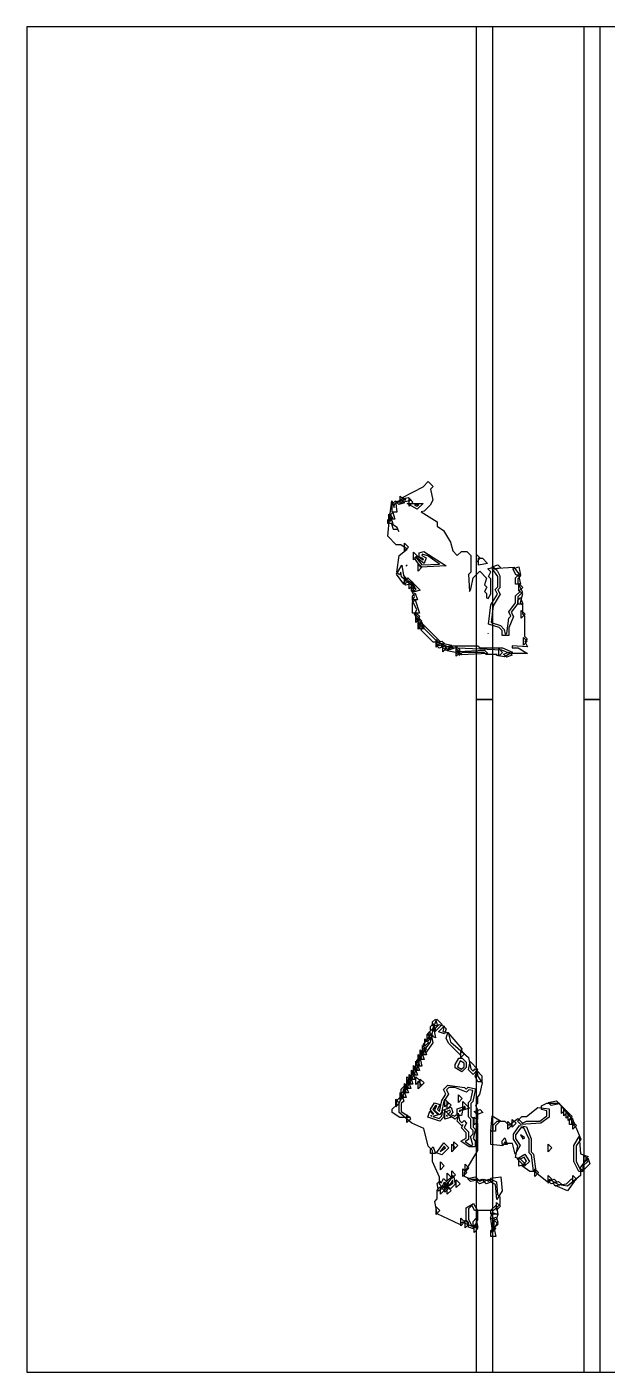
# Model space of a CAD drawing. Header units: millimetres. Extents: x 0 to 289, y 0 to 289.
# Drawn here: x 0 to 124.7, y 0 to 289.1 of the extents above; entities that cross this region are included whole.
import ezdxf

# ---------------------------------------------------------------- set-up
doc = ezdxf.new("R2010")
doc.units = ezdxf.units.MM
for name, color, linetype in [('CUT_OUTLINE', 5, 'Continuous'), ('CUT_SLOT', 1, 'Continuous'), ('ENG_D', 3, 'Continuous'), ('ENG_K', 2, 'Continuous'), ('ENG_L', 4, 'Continuous')]:
    doc.layers.add(name, color=color, linetype=linetype)

msp = doc.modelspace()

# ---------------------------------------------------------------- linework, layer by layer
at = {"layer": 'CUT_OUTLINE'}
msp.add_lwpolyline([(0, 0), (289.14, 0), (289.14, 289.14), (0, 289.14), (0, 0)], close=True, dxfattribs=at)
at = {"layer": 'CUT_SLOT'}
for points in [[(96.6, 144.57), (100.16, 144.57), (100.16, 289.14), (96.6, 289.14), (96.6, 144.57)], [(119.69, 144.57), (123.26, 144.57), (123.26, 289.14), (119.69, 289.14), (119.69, 144.57)], [(96.6, 0), (100.16, 0), (100.16, 144.57), (96.6, 144.57), (96.6, 0)], [(119.69, 0), (123.26, 0), (123.26, 144.57), (119.69, 144.57), (119.69, 0)]]:
    msp.add_lwpolyline(points, close=True, dxfattribs=at)
at = {"layer": 'ENG_D'}
for points in [[(80.88, 186.95), (80.23, 187.6), (82, 187.96), (82.65, 187.31), (80.88, 186.95)], [(79.55, 184.81), (78.55, 184.81), (78.55, 186.59), (79.2, 187.25), (79.55, 184.81)], [(80.54, 187.49), (81.16, 186.87), (79.93, 186.46), (79.31, 187.08), (80.54, 187.49)], [(81.77, 186.73), (85.15, 186.73), (83.89, 185.47), (81.77, 186.73)], [(82.99, 186.98), (82.16, 186.15), (82.16, 187.8), (82.99, 186.98)], [(77.58, 183.22), (78.17, 183.81), (78.64, 182.4), (77.58, 182.4), (77.58, 183.22)], [(78.07, 184.18), (78.65, 184.77), (79.12, 183.36), (78.07, 183.36), (78.07, 184.18)], [(82.02, 177.34), (81.2, 176.51), (81.2, 178.16), (82.02, 177.34)], [(83.29, 174.95), (83.82, 175.48), (85.17, 174.58), (85.24, 174.81), (84.33, 175.26), (84.33, 176.07), (85.33, 176.4), (90.15, 173.28), (84.69, 172.99), (83.29, 174.95)], [(83.13, 176.23), (83.95, 175.41), (83.13, 174.59), (83.13, 176.23)], [(84.09, 172.18), (84.09, 173.82), (84.91, 173), (84.09, 172.18)], [(80.62, 173.47), (80.94, 171.19), (81.47, 170.66), (81.04, 169.34), (79.47, 171.54), (80.62, 173.47)], [(80.86, 169.63), (81.92, 170.69), (83.13, 169.48), (81.36, 169.12), (80.86, 169.63)], [(102.16, 159.41), (101.55, 160.02), (99.25, 160.79), (99.76, 164.89), (101.16, 167.23), (100.66, 168.23), (101.2, 168.76), (101.2, 171), (100.04, 172.73), (104.69, 173.01), (106.09, 171.05), (105.53, 170.49), (105.53, 169.68), (106.55, 167.65), (105.53, 166.64), (105.53, 165.21), (104.13, 163.34), (104.59, 162.41), (103.61, 159.94), (103.61, 158.3), (102.16, 158.3), (102.16, 159.41)], [(83.47, 169.14), (82.64, 168.32), (82.64, 169.97), (83.47, 169.14)], [(83.13, 169.49), (84.54, 168.08), (83.13, 167.61), (83.13, 169.49)], [(82.89, 166.84), (83.47, 167.42), (83.94, 166.01), (82.89, 166.01), (82.89, 166.84)], [(82.89, 163.12), (82.89, 165.39), (83.47, 165.98), (84.42, 163.12), (82.89, 163.12)], [(106.12, 166.46), (106.59, 165.05), (105.53, 165.05), (105.53, 165.87), (106.12, 166.46)], [(84.43, 161.92), (83.61, 161.09), (83.61, 162.74), (84.43, 161.92)], [(84.09, 162.26), (84.91, 161.43), (84.09, 160.61), (84.09, 162.26)], [(106.26, 163.7), (107.08, 162.88), (106.26, 162.06), (106.26, 163.7)], [(84.91, 160.47), (84.09, 159.65), (84.09, 161.29), (84.91, 160.47)], [(89.01, 156.86), (87.36, 156.86), (84.78, 159.44), (85.19, 160.68), (89.01, 156.86)], [(87.98, 156.72), (89.22, 157.13), (89.84, 156.51), (88.6, 156.1), (87.98, 156.72)], [(89.55, 156.64), (91.33, 156.28), (90.11, 155.07), (89.05, 156.13), (89.55, 156.64)], [(106.74, 157.92), (107.56, 157.1), (106.74, 156.27), (106.74, 157.92)], [(101.1, 154.21), (98.69, 154.21), (98.21, 154.69), (93.59, 154.69), (92.94, 154.04), (92.46, 155), (92.12, 154.67), (90.35, 155.02), (91.46, 156.13), (96.96, 156.13), (97.44, 155.65), (102.21, 155.65), (104.38, 154.72), (102.69, 153.71), (100.95, 154.06), (101.1, 154.21)], [(88.28, 74.45), (87.22, 74.45), (87.22, 75.28), (87.81, 75.86), (88.28, 74.45)], [(88.57, 39.52), (88.46, 39.62), (89.19, 39.86), (88.67, 40.38), (88.67, 41.88), (87.22, 45.25), (87.22, 47.61), (86.28, 48.55), (85.33, 52.36), (82.76, 53.52), (79.99, 55.79), (79.99, 57.89), (84.33, 66.08), (84.33, 67.04), (85.33, 69.04), (86.76, 70.94), (87.24, 73.37), (88.6, 74.73), (89.67, 74.37), (89.43, 73.2), (90.55, 72.97), (91.05, 70.97), (94.91, 67.59), (95.4, 65.17), (95.9, 64.67), (96.38, 65.16), (96.86, 64.67), (96.86, 63.68), (97.84, 62.21), (97.32, 59.64), (96.86, 59.17), (96.86, 57.73), (96.43, 57.3), (96.86, 56.44), (96.86, 54.35), (96.48, 53.97), (96.86, 53.59), (96.86, 47.64), (93.97, 42.82), (93.97, 42.08), (95.46, 41.44), (96.96, 41.44), (97.39, 41.01), (98.31, 41.47), (99.22, 41.01), (99.7, 41.5), (100.94, 40.88), (101.19, 38.18), (101.68, 37.69), (101.68, 36.04), (100.33, 34.7), (96.23, 34.7), (95.75, 35.66), (95.51, 35.66), (94.93, 35.08), (94.93, 32.83), (95.68, 31.32), (93.54, 32.24), (93.06, 31.76), (88.22, 34.05), (87.68, 36.7), (88.19, 37.21), (88.19, 39.13), (88.57, 39.52)], [(86.02, 70.98), (86.02, 72.62), (86.84, 71.8), (86.02, 70.98)], [(87.32, 72.28), (86.5, 71.46), (86.5, 73.11), (87.32, 72.28)], [(85.54, 71.66), (86.36, 70.84), (85.54, 70.02), (85.54, 71.66)], [(84.43, 66.02), (83.61, 65.2), (83.61, 66.84), (84.43, 66.02)], [(93.97, 65.64), (93.97, 66.37), (93.12, 66.88), (92.59, 65.64), (93.45, 65.12), (93.97, 65.64)], [(82.16, 62.31), (82.16, 63.95), (82.99, 63.13), (82.16, 62.31)], [(83.47, 64.09), (82.64, 63.27), (82.64, 64.91), (83.47, 64.09)], [(83.13, 65.88), (83.95, 65.06), (83.13, 64.23), (83.13, 65.88)], [(81.2, 62.02), (82.02, 61.2), (81.2, 60.38), (81.2, 62.02)], [(82.5, 62.16), (81.68, 61.34), (81.68, 62.99), (82.5, 62.16)], [(87.26, 54.94), (88.6, 54.49), (89.17, 55.05), (89.42, 56.33), (91.23, 56.93), (91.59, 55.83), (91.16, 55.4), (91.99, 54.99), (92.67, 55.67), (92.99, 54.09), (93.49, 53.59), (93.97, 54.07), (94.5, 53.54), (94.02, 52.57), (94.93, 51.66), (94.93, 49.97), (94.19, 49.6), (95.46, 48.7), (95.85, 48.83), (95.39, 50.67), (95.9, 51.18), (95.9, 51.94), (95.42, 52.43), (95.42, 54.35), (94.93, 54.84), (94.93, 57.93), (95.43, 58.43), (95.85, 60.53), (95.01, 60.7), (94.51, 60.2), (92, 61.2), (90.7, 61.2), (90.17, 60.67), (90.63, 59.74), (89.62, 58.22), (89.13, 55.78), (88.67, 55.32), (87.65, 56.33), (88.09, 57.2), (87.81, 57.3), (87.29, 56.42), (88.39, 55.31), (87.26, 54.94)], [(79.27, 58.65), (80.09, 57.83), (79.27, 57), (79.27, 58.65)], [(81.06, 59.27), (80.24, 58.45), (80.24, 60.1), (81.06, 59.27)], [(89.87, 58.65), (90.7, 57.83), (89.87, 57), (89.87, 58.65)], [(91.18, 57.35), (90.36, 56.52), (90.36, 58.17), (91.18, 57.35)], [(92.76, 57.97), (92.76, 59.61), (93.59, 58.79), (92.76, 57.97)], [(93.73, 56.29), (93.73, 58.17), (95.14, 56.76), (93.73, 56.29)], [(87.05, 55.01), (86.85, 55.21), (86.8, 55.09), (87.05, 55.01)], [(90.43, 55.01), (90.22, 55.21), (90.18, 55.09), (90.43, 55.01)], [(92.52, 56.56), (93.81, 56.98), (93.44, 55.18), (92.52, 55.18), (92.52, 56.56)], [(110.28, 53.97), (111.8, 55.06), (111.8, 56.18), (110.59, 56.43), (110.59, 57.25), (111.74, 57.83), (114.32, 57.83), (117.1, 54.54), (117.1, 53.59), (118.03, 52.66), (119.06, 50.09), (118.06, 48.6), (118.06, 45.35), (119.03, 43.43), (119.03, 42.29), (116.21, 39.98), (114.37, 40.25), (112.32, 41.38), (111.82, 40.88), (108.92, 43.24), (108.44, 46.63), (107.94, 47.13), (107.94, 50.06), (106.83, 52.53), (106.14, 52.53), (105.05, 51), (105.05, 50.19), (106.06, 48.68), (104.96, 46.84), (104.38, 49.15), (103.03, 49.15), (102.71, 49.47), (102.3, 48.65), (99.75, 48.94), (99.75, 51.66), (100.23, 52.14), (100.23, 53.11), (101.1, 53.97), (102.74, 53.97), (103.63, 53.09), (105.56, 54.53), (106.55, 53.54), (107.41, 53.97), (110.28, 53.97)], [(88.86, 47.42), (89.98, 48.22), (89.66, 48.54), (88.86, 47.42)], [(106.98, 44.23), (105.39, 45.83), (107.06, 46.83), (108.01, 45.26), (106.98, 44.23)], [(119.75, 44.96), (119.75, 46.6), (120.57, 45.78), (119.75, 44.96)], [(118.95, 43.83), (120.55, 46.06), (120.99, 44.75), (119.51, 43.27), (118.95, 43.83)], [(89.24, 39.88), (89.7, 40.03), (90.1, 39.63), (90.56, 39.94), (89.7, 40.8), (89.24, 39.88)], [(89.87, 40.82), (90.7, 40), (89.87, 39.17), (89.87, 40.82)], [(90.79, 40.1), (91.56, 40.61), (91.56, 41.2), (91.46, 41.2), (90.79, 40.1)], [(95.9, 31.08), (95.9, 32.39), (96.53, 33.02), (96.91, 31.08), (95.9, 31.08)], [(101.26, 33.88), (100.87, 32.7), (99.69, 33.1), (100.08, 34.28), (101.26, 33.88)], [(100.47, 30.98), (100.47, 32.63), (101.3, 31.81), (100.47, 30.98)], [(99.99, 31.66), (100.82, 30.84), (99.99, 30.02), (99.99, 31.66)]]:
    msp.add_lwpolyline(points, close=True, dxfattribs=at)
at = {"layer": 'ENG_K'}
for points in [[(80.24, 186.63), (80.24, 188.28), (81.06, 187.46), (80.24, 186.63)], [(82.02, 170.11), (81.2, 169.29), (81.2, 170.93), (82.02, 170.11)], [(105.68, 171.32), (106.07, 169.39), (105.05, 169.39), (105.05, 170.69), (105.68, 171.32)], [(82.16, 169.97), (82.99, 169.14), (82.16, 168.32), (82.16, 169.97)], [(82.64, 167.84), (82.64, 169.49), (83.47, 168.66), (82.64, 167.84)], [(106.6, 168.66), (105.78, 167.84), (105.78, 169.49), (106.6, 168.66)], [(83.61, 163.22), (84.43, 162.4), (83.61, 161.58), (83.61, 163.22)], [(84.91, 160.95), (84.09, 160.13), (84.09, 161.78), (84.91, 160.95)], [(85.39, 159.75), (84.33, 159.75), (84.33, 160.57), (84.92, 161.16), (85.39, 159.75)], [(89.91, 155.76), (91.14, 156.17), (91.77, 155.55), (90.53, 155.14), (89.91, 155.76)], [(92.28, 155.99), (93.11, 155.17), (92.28, 154.35), (92.28, 155.99)], [(93.39, 154.2), (92.69, 154.9), (98.4, 155.17), (99.1, 154.47), (93.39, 154.2)], [(102.26, 154.69), (101.44, 153.87), (101.44, 155.51), (102.26, 154.69)], [(88.11, 75.84), (89.25, 74.69), (87.7, 73.15), (87.18, 73.67), (88.11, 75.84)], [(85.65, 68.56), (85.28, 70.41), (86.87, 72.64), (87.24, 70.78), (85.65, 68.56)], [(87.8, 71.85), (86.09, 72.7), (87.37, 73.98), (87.8, 71.85)], [(93.52, 69.45), (93.11, 68.22), (90.64, 70.7), (90.1, 71.78), (90.5, 73.01), (93.52, 69.45)], [(84.81, 69.01), (85.4, 69.6), (85.87, 68.19), (84.81, 68.19), (84.81, 69.01)], [(83.85, 67.08), (84.48, 67.71), (84.87, 65.78), (83.85, 65.78), (83.85, 67.08)], [(84.33, 68.05), (84.92, 68.63), (85.39, 67.22), (84.33, 67.22), (84.33, 68.05)], [(93.25, 67.61), (93.25, 69.25), (94.07, 68.43), (93.25, 67.61)], [(83.46, 62.89), (82.4, 62.89), (82.4, 63.71), (82.99, 64.3), (83.46, 62.89)], [(83.47, 65.26), (83.94, 63.85), (82.89, 63.85), (82.89, 64.67), (83.47, 65.26)], [(83.37, 65.64), (83.95, 66.22), (84.42, 64.81), (83.37, 64.81), (83.37, 65.64)], [(96.76, 64.78), (97.82, 63.71), (97.82, 62.41), (96.95, 62.41), (96.36, 63.59), (96.76, 64.78)], [(80.96, 60), (80.96, 60.82), (81.55, 61.41), (82.02, 60), (80.96, 60)], [(81.44, 60.96), (81.44, 61.78), (82.03, 62.37), (82.5, 60.96), (81.44, 60.96)], [(81.92, 61.92), (81.92, 62.75), (82.51, 63.33), (82.98, 61.92), (81.92, 61.92)], [(80.48, 56.03), (82.48, 54.7), (80.16, 54.7), (78.55, 55.77), (78.55, 56.48), (79.51, 57.45), (79.51, 58.41), (80.58, 59.48), (80.99, 58.24), (80.48, 57.73), (80.48, 56.03)], [(80.48, 59.03), (80.48, 59.85), (81.06, 60.44), (81.53, 59.03), (80.48, 59.03)], [(113.81, 58.33), (114.46, 57.68), (112.68, 57.32), (112.03, 57.98), (113.81, 58.33)], [(81.68, 53.63), (81.68, 55.28), (82.5, 54.45), (81.68, 53.63)], [(96.17, 56.01), (97.41, 56.42), (98.03, 55.79), (96.8, 55.38), (96.17, 56.01)], [(100.72, 52.91), (100.72, 51.8), (99.73, 51.8), (100.03, 55.1), (101.83, 54.02), (100.72, 52.91)], [(115.75, 56.38), (114.93, 55.56), (114.93, 57.2), (115.75, 56.38)], [(115.41, 55.08), (115.41, 56.72), (116.24, 55.9), (115.41, 55.08)], [(116.72, 55.42), (115.9, 54.6), (115.9, 56.24), (116.72, 55.42)], [(116.38, 54.11), (116.38, 55.76), (117.2, 54.94), (116.38, 54.11)], [(96.14, 54.79), (96.96, 53.97), (96.14, 53.15), (96.14, 54.79)], [(104.19, 53.01), (103.37, 52.19), (103.37, 53.83), (104.19, 53.01)], [(104.33, 52.67), (104.33, 54.31), (105.15, 53.49), (104.33, 52.67)], [(116.62, 53.25), (116.62, 54.07), (117.21, 54.66), (117.68, 53.25), (116.62, 53.25)], [(117.34, 53.83), (118.16, 53.01), (117.34, 52.19), (117.34, 53.83)], [(94.55, 42.89), (93.73, 42.07), (93.73, 43.71), (94.55, 42.89)], [(95.03, 43.85), (94.21, 43.03), (94.21, 44.68), (95.03, 43.85)], [(96.46, 41.95), (97.11, 41.29), (95.34, 40.94), (94.69, 41.59), (96.46, 41.95)], [(96.66, 41.07), (97.89, 41.48), (98.51, 40.86), (97.28, 40.44), (96.66, 41.07)], [(98.72, 40.44), (98.1, 41.07), (99.34, 41.48), (99.96, 40.86), (98.72, 40.44)], [(99.75, 40.81), (99.75, 41.65), (101.9, 41.96), (102.17, 38.98), (101.02, 37.07), (100.73, 40.32), (99.75, 40.81)], [(112.04, 40.62), (112.04, 42.27), (112.86, 41.44), (112.04, 40.62)], [(113.93, 40.86), (112.7, 40.44), (112.08, 41.07), (113.31, 41.48), (113.93, 40.86)], [(114.27, 41), (114.9, 40.37), (113.66, 39.96), (113.04, 40.58), (114.27, 41)], [(116.22, 38.98), (113.57, 40.11), (116.02, 40.47), (117.1, 41.54), (117.66, 40.99), (116.22, 38.98)], [(118.16, 41.44), (117.34, 40.62), (117.34, 42.27), (118.16, 41.44)], [(99.75, 34.8), (100.86, 35.91), (101.25, 33.97), (99.75, 33.97), (99.75, 34.8)], [(101.78, 35.66), (100.96, 34.84), (100.96, 36.48), (101.78, 35.66)], [(94.07, 32.29), (93.25, 31.46), (93.25, 33.11), (94.07, 32.29)], [(95.03, 31.81), (94.21, 30.98), (94.21, 32.63), (95.03, 31.81)], [(96.96, 30.84), (96.14, 30.02), (96.14, 31.66), (96.96, 30.84)], [(99.75, 30.46), (100.38, 31.09), (100.77, 29.15), (99.75, 29.15), (99.75, 30.46)]]:
    msp.add_lwpolyline(points, close=True, dxfattribs=at)
at = {"layer": 'ENG_L'}
for points in [[(78.16, 182.88), (78.52, 183.6), (78.06, 184.53), (78.45, 187.3), (78.94, 185.85), (79.05, 186.66), (80.91, 187.46), (81.46, 187.46), (80.74, 187.97), (85.15, 190.3), (86.26, 191.41), (87.32, 190.35), (86.76, 189.79), (87.23, 187.42), (86.7, 186.35), (85.41, 185.07), (84.73, 184.93), (88.19, 182.77), (88.19, 181.8), (89.57, 180.88), (91.06, 178.39), (91.54, 176.5), (92.52, 175.51), (93.39, 176.37), (94.55, 176.37), (95.42, 175.51), (95.42, 171.94), (94.94, 171.46), (95.13, 167.78), (95.43, 168.27), (95.92, 170.71), (97.34, 172.14), (98.82, 170.66), (98.34, 169.21), (98.84, 168.71), (98.36, 167.75), (98.79, 167.32), (98.79, 166.43), (99.16, 166.3), (99.75, 167.28), (99.75, 170.49), (99.22, 171.02), (99.7, 171.99), (99.07, 172.62), (100.3, 173.03), (101.15, 172.18), (101.68, 171.13), (101.68, 168.56), (101.25, 168.13), (101.71, 167.21), (100.23, 164.73), (99.77, 161.12), (101.81, 160.44), (102.62, 159.63), (102.83, 158.62), (103.15, 158.72), (103.62, 162.03), (104.04, 162.45), (103.57, 163.39), (105.05, 165.37), (105.05, 166.84), (106.02, 167.8), (106.52, 167.29), (106.04, 165.36), (106.5, 164.91), (106.5, 162.98), (106.98, 162.5), (106.98, 158.16), (107.56, 157.58), (107.03, 157.05), (107.63, 155.86), (104.33, 156.11), (104.33, 155.65), (105.6, 155.65), (107.61, 154.45), (103.8, 154.45), (102.11, 155.17), (91.03, 155.65), (88.53, 156.65), (84.37, 160.81), (83.34, 162.88), (83.82, 163.84), (82.86, 165.77), (83.34, 166.74), (82.8, 167.81), (83.66, 168.23), (80.49, 170.95), (80.35, 171.96), (80.06, 171.39), (79.5, 171.95), (80.01, 175.54), (81.76, 176.85), (80.4, 177.82), (79.41, 177.82), (77.58, 179.66), (77.93, 183.57), (78.16, 182.88)], [(83.29, 186.49), (83.83, 186.09), (84.23, 186.49), (83.29, 186.49)], [(77.83, 184.42), (78.65, 183.6), (77.83, 182.78), (77.83, 184.42)], [(78.35, 182.32), (78.72, 181.19), (79.64, 181.19), (79.98, 180.69), (79.57, 181.51), (78.35, 182.32)], [(83.61, 175.17), (84.87, 173.49), (88.67, 173.69), (86.15, 175.43), (84.97, 175.83), (84.87, 175.53), (85.83, 175.05), (85.42, 173.81), (83.61, 175.17)], [(96.62, 174.11), (96.62, 175.75), (97.44, 174.93), (96.62, 174.11)], [(97.1, 173.43), (97.1, 174.93), (97.92, 174.93), (99.04, 173.82), (97.1, 173.43)], [(100.03, 173.11), (101.26, 173.52), (101.88, 172.89), (100.65, 172.48), (100.03, 173.11)], [(81.75, 173.41), (81.5, 173.33), (81.55, 173.21), (81.75, 173.41)], [(105.72, 173.07), (106.07, 171.31), (105.15, 171.31), (104.47, 172.66), (105.72, 173.07)], [(88.77, 156.62), (87.95, 155.79), (87.95, 157.44), (88.77, 156.62)], [(89.84, 156.03), (88.6, 155.62), (87.98, 156.24), (89.22, 156.65), (89.84, 156.03)], [(90.21, 155.65), (89.39, 154.83), (89.39, 156.47), (90.21, 155.65)], [(99.16, 158.82), (99.13, 158.78), (99.18, 158.78), (99.16, 158.82)], [(93.11, 154.69), (92.28, 153.87), (92.28, 155.51), (93.11, 154.69)], [(103.06, 153.69), (102.44, 154.31), (103.67, 154.72), (104.29, 154.1), (103.06, 153.69)], [(87.33, 74.9), (87.8, 73.49), (86.74, 73.49), (86.74, 74.31), (87.33, 74.9)], [(90.15, 73.79), (89.78, 72.7), (88.46, 73.14), (89.63, 74.31), (90.15, 73.79)], [(85.05, 68.57), (85.05, 70.22), (85.88, 69.39), (85.05, 68.57)], [(84.09, 68.29), (84.91, 67.47), (84.09, 66.64), (84.09, 68.29)], [(84.57, 67.61), (84.57, 69.25), (85.4, 68.43), (84.57, 67.61)], [(92.04, 66.09), (92.87, 67.47), (93.59, 67.47), (94.45, 66.6), (94.45, 65.44), (93.52, 64.51), (92.04, 65.4), (92.04, 66.09)], [(94.91, 64.98), (95.27, 66.75), (96.96, 65.06), (95.9, 63.99), (94.91, 64.98)], [(80.48, 60), (80.48, 60.82), (81.06, 61.41), (81.53, 60), (80.48, 60)], [(81.68, 63.47), (82.5, 62.65), (81.68, 61.82), (81.68, 63.47)], [(83.61, 61.82), (83.61, 63.47), (84.43, 62.65), (83.61, 61.82)], [(84.09, 60.86), (84.09, 62.51), (84.91, 61.68), (84.09, 60.86)], [(85.4, 62.16), (84.57, 61.34), (84.57, 62.99), (85.4, 62.16)], [(92.8, 55.11), (92.08, 54.39), (90.45, 55.37), (91.04, 55.96), (90.93, 56.3), (89.63, 55.74), (89.63, 54.84), (88.73, 53.94), (86.2, 54.78), (86.64, 56.1), (87.29, 55.45), (87.5, 55.52), (86.68, 56.34), (87.6, 57.88), (88.77, 57.49), (88.24, 56.43), (88.67, 56), (88.69, 56.02), (89.16, 58.4), (90.08, 59.77), (89.58, 60.77), (90.51, 61.7), (94.08, 61.19), (94.45, 60.82), (94.85, 61.22), (96.42, 60.91), (95.88, 58.19), (95.42, 57.73), (95.42, 55.04), (95.9, 54.55), (95.9, 52.63), (96.4, 52.12), (95.92, 50.19), (96.38, 49.73), (96.38, 48.43), (95.1, 48.43), (93.25, 49.66), (94.45, 50.27), (94.45, 51.46), (93.44, 52.48), (93.81, 53.23), (93.49, 52.91), (92.5, 53.9), (92.8, 55.11)], [(89.87, 54.36), (89.87, 56.24), (91.28, 54.83), (89.87, 54.36)], [(93.01, 55.93), (93.04, 56.05), (93.54, 56.39), (93.01, 56.21), (93.01, 55.93)], [(93.69, 56.48), (94.31, 56.9), (94.04, 57.18), (93.69, 56.48)], [(109.8, 56.87), (112.28, 56.6), (112.28, 54.81), (110.44, 53.49), (106.16, 53.24), (105.44, 53.97), (106.4, 54.94), (107.38, 54.94), (109.8, 56.87)], [(108.11, 43.13), (106.36, 44.3), (107.4, 45.34), (106.89, 46.19), (106.04, 45.76), (105.02, 46.1), (105.52, 48.62), (104.57, 50.04), (104.57, 51.16), (105.91, 53.03), (107.4, 52.74), (108.43, 50.16), (108.43, 47.33), (108.89, 46.86), (109.43, 43.13), (108.11, 43.13)], [(89.22, 46.71), (88.04, 47.1), (89.6, 49.28), (90.7, 48.19), (89.22, 46.71)], [(92.62, 48.67), (91.8, 47.85), (91.8, 49.49), (92.62, 48.67)], [(102.75, 50.32), (103.22, 48.91), (102.16, 48.91), (102.16, 49.73), (102.75, 50.32)], [(106.12, 50.98), (106.61, 50.17), (106.98, 50.29), (106.98, 50.46), (106.12, 50.98)], [(120.68, 46.37), (120.09, 45.78), (120.57, 45.3), (119.51, 44.23), (119.51, 43.13), (118.64, 43.13), (117.58, 45.24), (117.58, 48.74), (118.73, 50.65), (119.01, 46.92), (120.68, 46.37)], [(87.8, 46.98), (86.74, 46.98), (86.74, 47.81), (87.33, 48.39), (87.8, 46.98)], [(91.32, 49.01), (92.14, 48.19), (91.32, 47.37), (91.32, 49.01)], [(112.04, 47.37), (112.04, 49.01), (112.86, 48.19), (112.04, 47.37)], [(88.91, 45.16), (89.73, 44.33), (88.91, 43.51), (88.91, 45.16)], [(105.78, 44.24), (105.78, 46.12), (107.19, 44.71), (105.78, 44.24)], [(109.15, 43.71), (109.97, 42.89), (109.15, 42.07), (109.15, 43.71)], [(89.57, 41.61), (90.73, 40.45), (88.51, 38.86), (88.17, 40.56), (88.67, 41.06), (89.08, 40.64), (89.57, 41.61)], [(91.69, 42.28), (92.06, 40.4), (91.14, 39.48), (89.97, 39.87), (91.69, 42.28)], [(90.36, 41.1), (90.36, 42.75), (91.18, 41.92), (90.36, 41.1)], [(92.14, 42.41), (91.32, 41.58), (91.32, 43.23), (92.14, 42.41)], [(92.28, 41.3), (93.11, 40.48), (92.28, 39.66), (92.28, 41.3)], [(89.73, 39.03), (88.91, 38.21), (88.91, 39.86), (89.73, 39.03)], [(89.87, 38.69), (89.87, 40.34), (90.7, 39.52), (89.87, 38.69)], [(91.18, 39.03), (90.36, 38.21), (90.36, 39.86), (91.18, 39.03)], [(88.77, 34.7), (87.95, 33.87), (87.95, 35.52), (88.77, 34.7)], [(95.98, 36.23), (96.86, 34.76), (96.86, 32.72), (96.03, 30.78), (94.93, 31.15), (94.93, 32.19), (94.45, 32.67), (94.45, 35.31), (95.98, 36.23)], [(99.73, 32.93), (100.87, 33.31), (101.22, 32.26), (100.09, 30.38), (99.73, 32.93)]]:
    msp.add_lwpolyline(points, close=True, dxfattribs=at)

doc.saveas('drawing.dxf')
